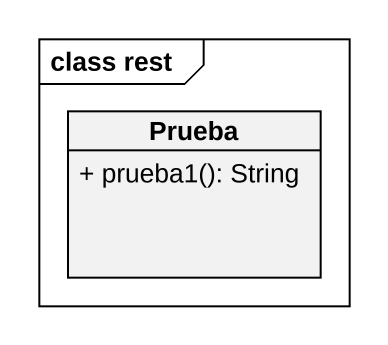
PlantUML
@startuml
mainframe class rest
hide circle
hide empty members
skinparam classAttributeIconSize 0
class Prueba {
  + prueba1(): String
}
@enduml
